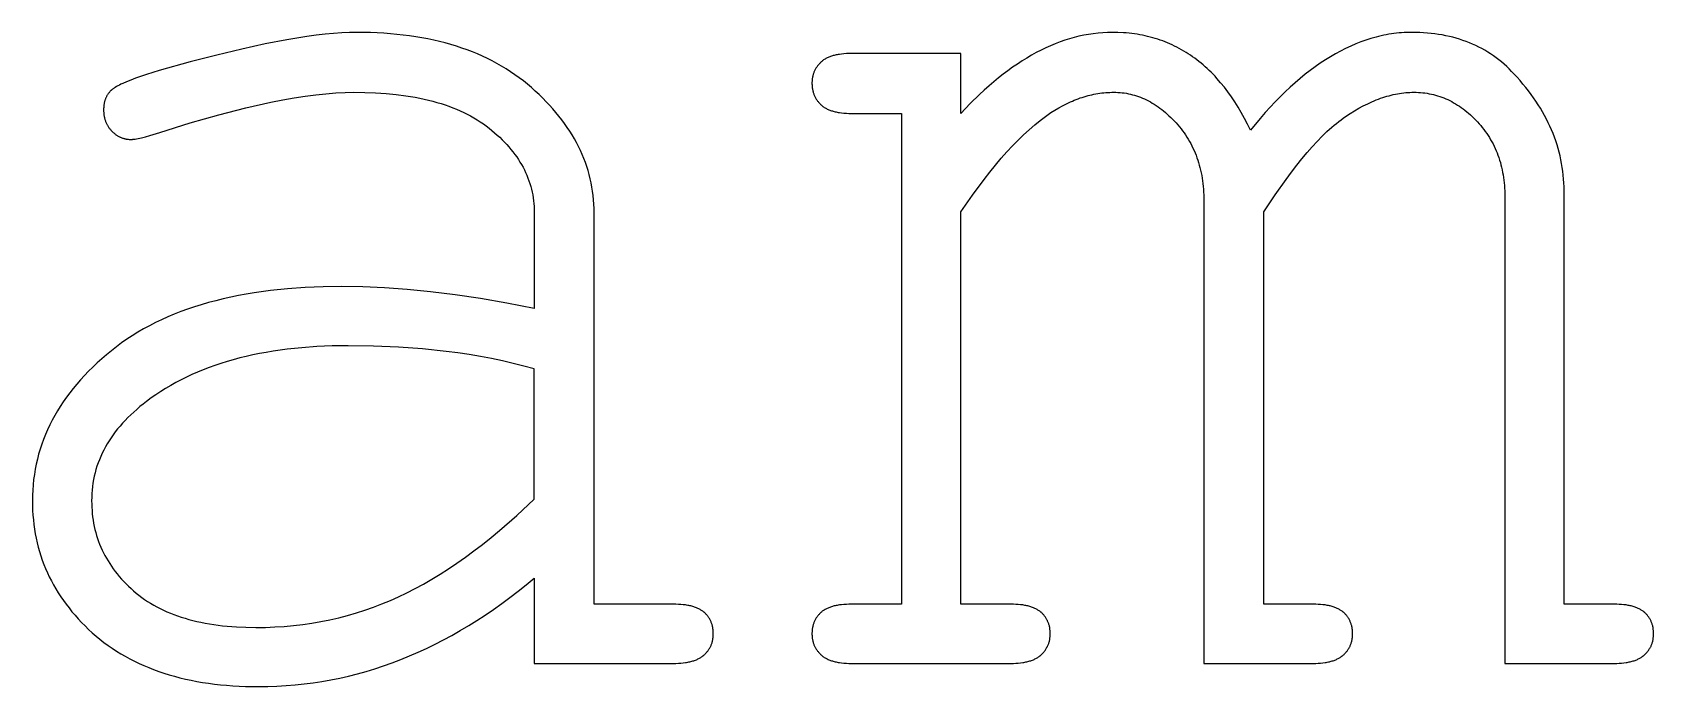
# Model space of a CAD drawing. Extents: x -184 to 286, y -41 to 417.
# Drawn here: x 17.71 to 48.43, y 122.7 to 135.11 of the extents above; entities that cross this region are included whole.
import ezdxf

# ---------------------------------------------------------------- set-up
doc = ezdxf.new("R2010")
doc.units = 0
doc.layers.add('LETRAS', color=7, linetype='CONTINUOUS')

msp = doc.modelspace()

# ---------------------------------------------------------------- linework, layer by layer
at = {"layer": 'LETRAS'}
for points in [[(28.356, 131.69), (28.355, 131.772), (28.351, 131.854), (28.345, 131.936), (28.337, 132.016), (28.327, 132.097), (28.314, 132.176), (28.299, 132.255), (28.282, 132.334), (28.262, 132.412), (28.24, 132.49), (28.215, 132.567), (28.189, 132.643), (28.16, 132.719), (28.128, 132.795), (28.095, 132.869), (28.059, 132.944), (28.02, 133.018), (27.98, 133.091), (27.937, 133.164), (27.892, 133.236), (27.844, 133.308), (27.794, 133.379), (27.742, 133.449), (27.687, 133.519), (27.63, 133.589), (27.571, 133.658), (27.51, 133.726), (27.446, 133.794), (27.38, 133.862), (27.311, 133.929), (27.24, 133.995), (27.167, 134.061), (27.092, 134.125), (27.015, 134.188), (26.936, 134.248), (26.855, 134.307), (26.773, 134.363), (26.689, 134.417), (26.602, 134.469), (26.514, 134.519), (26.425, 134.568), (26.333, 134.614), (26.239, 134.658), (26.144, 134.7), (26.047, 134.74), (25.948, 134.778), (25.847, 134.813), (25.745, 134.847), (25.64, 134.879), (25.534, 134.909), (25.426, 134.936), (25.316, 134.962), (25.204, 134.985), (25.091, 135.007), (24.975, 135.026), (24.858, 135.044), (24.739, 135.059), (24.618, 135.072), (24.496, 135.084), (24.371, 135.093), (24.117, 135.105), (23.855, 135.109), (23.717, 135.107), (23.572, 135.101), (23.418, 135.09), (23.257, 135.074), (23.088, 135.054), (22.911, 135.03), (22.532, 134.969), (22.123, 134.89), (21.681, 134.794), (21.208, 134.68), (20.703, 134.548), (20.112, 134.384), (19.871, 134.309), (19.664, 134.238), (19.574, 134.204), (19.493, 134.172), (19.421, 134.14), (19.388, 134.125), (19.358, 134.11), (19.329, 134.095), (19.303, 134.081), (19.28, 134.067), (19.268, 134.06), (19.258, 134.053), (19.248, 134.046), (19.238, 134.04), (19.229, 134.033), (19.221, 134.026), (19.213, 134.02), (19.206, 134.013), (19.203, 134.01), (19.199, 134.007), (19.196, 134.004), (19.193, 134.001)], [(40.791, 133.253), (40.735, 133.368), (40.677, 133.479), (40.618, 133.587), (40.557, 133.691), (40.494, 133.791), (40.43, 133.887), (40.364, 133.98), (40.297, 134.069), (40.227, 134.155), (40.156, 134.236), (40.12, 134.276), (40.084, 134.314), (40.047, 134.352), (40.009, 134.388), (39.972, 134.424), (39.933, 134.459), (39.895, 134.493), (39.856, 134.526), (39.816, 134.558), (39.777, 134.589), (39.736, 134.619), (39.696, 134.648), (39.654, 134.677), (39.613, 134.704), (39.571, 134.731), (39.529, 134.756), (39.486, 134.781), (39.443, 134.805), (39.399, 134.828), (39.355, 134.85), (39.311, 134.871), (39.266, 134.891), (39.22, 134.911), (39.175, 134.929), (39.129, 134.947), (39.082, 134.963), (39.035, 134.979), (38.988, 134.994), (38.94, 135.008), (38.892, 135.021), (38.843, 135.033), (38.794, 135.044), (38.745, 135.055), (38.695, 135.064), (38.644, 135.073), (38.594, 135.08), (38.543, 135.087), (38.491, 135.093), (38.439, 135.098), (38.387, 135.102), (38.281, 135.107), (38.173, 135.109), (38.083, 135.108), (37.993, 135.103), (37.903, 135.096), (37.813, 135.085), (37.722, 135.072), (37.632, 135.055), (37.542, 135.036), (37.453, 135.013), (37.363, 134.988), (37.273, 134.959), (37.183, 134.928), (37.093, 134.893), (37.003, 134.856), (36.913, 134.815), (36.824, 134.772), (36.734, 134.725), (36.644, 134.676), (36.554, 134.623), (36.465, 134.568), (36.375, 134.509), (36.285, 134.448), (36.196, 134.383), (36.106, 134.316), (36.017, 134.245), (35.927, 134.172), (35.838, 134.095), (35.748, 134.016), (35.659, 133.933), (35.48, 133.759), (35.301, 133.573)], [(46.734, 132.104), (46.734, 132.179), (46.731, 132.254), (46.726, 132.328), (46.72, 132.402), (46.711, 132.475), (46.701, 132.548), (46.689, 132.621), (46.675, 132.693), (46.659, 132.765), (46.642, 132.837), (46.622, 132.908), (46.601, 132.979), (46.578, 133.05), (46.553, 133.12), (46.526, 133.19), (46.497, 133.259), (46.467, 133.328), (46.434, 133.397), (46.4, 133.466), (46.364, 133.534), (46.326, 133.601), (46.286, 133.669), (46.245, 133.735), (46.201, 133.802), (46.156, 133.868), (46.108, 133.934), (46.059, 133.999), (46.008, 134.065), (45.956, 134.129), (45.901, 134.194), (45.844, 134.258), (45.741, 134.37), (45.694, 134.417), (45.647, 134.462), (45.598, 134.506), (45.549, 134.548), (45.498, 134.589), (45.447, 134.628), (45.395, 134.666), (45.341, 134.702), (45.287, 134.737), (45.232, 134.77), (45.176, 134.801), (45.119, 134.831), (45.06, 134.86), (45.001, 134.887), (44.941, 134.912), (44.88, 134.936), (44.818, 134.958), (44.755, 134.979), (44.692, 134.998), (44.627, 135.016), (44.561, 135.032), (44.494, 135.047), (44.426, 135.06), (44.358, 135.072), (44.288, 135.082), (44.217, 135.09), (44.146, 135.097), (44.073, 135.102), (43.999, 135.106), (43.925, 135.108), (43.849, 135.109), (43.801, 135.109), (43.753, 135.107), (43.704, 135.105), (43.656, 135.102), (43.608, 135.098), (43.559, 135.093), (43.511, 135.087), (43.463, 135.08), (43.414, 135.073), (43.366, 135.064), (43.318, 135.055), (43.269, 135.044), (43.221, 135.033), (43.173, 135.021), (43.076, 134.994), (42.98, 134.963), (42.884, 134.929), (42.787, 134.891), (42.691, 134.85), (42.595, 134.805), (42.499, 134.756), (42.403, 134.704), (42.307, 134.648), (42.211, 134.589), (42.115, 134.526), (42.019, 134.459), (41.924, 134.388), (41.829, 134.314), (41.734, 134.236), (41.639, 134.155), (41.544, 134.069), (41.449, 133.98), (41.355, 133.887), (41.26, 133.791), (41.166, 133.691), (41.072, 133.587), (40.978, 133.479), (40.791, 133.253)], [(33.231, 134.709), (33.182, 134.708), (33.134, 134.706), (33.089, 134.703), (33.045, 134.699), (33.003, 134.693), (32.982, 134.69), (32.962, 134.686), (32.943, 134.682), (32.924, 134.678), (32.905, 134.673), (32.887, 134.669), (32.869, 134.663), (32.852, 134.658), (32.835, 134.652), (32.819, 134.646), (32.803, 134.64), (32.787, 134.633), (32.772, 134.626), (32.758, 134.618), (32.744, 134.611), (32.73, 134.603), (32.717, 134.594), (32.704, 134.586), (32.691, 134.577), (32.679, 134.568), (32.673, 134.563), (32.668, 134.558), (32.662, 134.553), (32.657, 134.548), (32.646, 134.538), (32.636, 134.528), (32.626, 134.518), (32.616, 134.507), (32.607, 134.496), (32.598, 134.485), (32.589, 134.474), (32.581, 134.463), (32.573, 134.452), (32.565, 134.44), (32.558, 134.429), (32.551, 134.417), (32.544, 134.405), (32.538, 134.393), (32.532, 134.38), (32.526, 134.368), (32.521, 134.355), (32.516, 134.343), (32.512, 134.33), (32.507, 134.317), (32.504, 134.303), (32.5, 134.29), (32.497, 134.276), (32.494, 134.263), (32.491, 134.249), (32.489, 134.235), (32.487, 134.221), (32.486, 134.206), (32.485, 134.192), (32.484, 134.177), (32.483, 134.163), (32.483, 134.148), (32.483, 134.132), (32.484, 134.116), (32.485, 134.101), (32.486, 134.086), (32.487, 134.071), (32.489, 134.056), (32.491, 134.041), (32.494, 134.027), (32.497, 134.012), (32.5, 133.998), (32.504, 133.984), (32.507, 133.97), (32.512, 133.957), (32.516, 133.943), (32.521, 133.93), (32.526, 133.917), (32.532, 133.904), (32.538, 133.892), (32.544, 133.879), (32.551, 133.867), (32.558, 133.855), (32.565, 133.843), (32.573, 133.831), (32.581, 133.82), (32.589, 133.808), (32.598, 133.797), (32.607, 133.786), (32.616, 133.775), (32.626, 133.764), (32.636, 133.754), (32.646, 133.744), (32.657, 133.734), (32.662, 133.729), (32.668, 133.724), (32.673, 133.719), (32.679, 133.714), (32.691, 133.705), (32.704, 133.696), (32.717, 133.687), (32.73, 133.679), (32.744, 133.671), (32.758, 133.663), (32.772, 133.656), (32.787, 133.649), (32.803, 133.642), (32.819, 133.636), (32.835, 133.63), (32.852, 133.624), (32.869, 133.619), (32.887, 133.613), (32.905, 133.608), (32.924, 133.604), (32.943, 133.6), (32.962, 133.596), (32.982, 133.592), (33.003, 133.589), (33.045, 133.583), (33.089, 133.579), (33.134, 133.576), (33.182, 133.574), (33.231, 133.573)], [(35.301, 134.709), (33.231, 134.709)], [(35.301, 133.573), (35.301, 134.709)], [(19.193, 134.001), (19.185, 133.992), (19.177, 133.984), (19.169, 133.975), (19.162, 133.966), (19.155, 133.957), (19.148, 133.947), (19.141, 133.938), (19.135, 133.928), (19.129, 133.918), (19.123, 133.908), (19.117, 133.898), (19.112, 133.887), (19.107, 133.877), (19.102, 133.866), (19.097, 133.855), (19.093, 133.844), (19.089, 133.832), (19.085, 133.821), (19.082, 133.809), (19.079, 133.797), (19.076, 133.785), (19.073, 133.773), (19.07, 133.76), (19.068, 133.748), (19.066, 133.735), (19.064, 133.722), (19.063, 133.709), (19.062, 133.695), (19.061, 133.682), (19.06, 133.668), (19.06, 133.654), (19.06, 133.64), (19.06, 133.625), (19.06, 133.61), (19.061, 133.596), (19.062, 133.581), (19.064, 133.567), (19.065, 133.553), (19.067, 133.539), (19.069, 133.525), (19.072, 133.511), (19.075, 133.498), (19.078, 133.484), (19.081, 133.471), (19.085, 133.458), (19.089, 133.445), (19.094, 133.432), (19.098, 133.42), (19.103, 133.407), (19.108, 133.395), (19.114, 133.383), (19.12, 133.371), (19.126, 133.359), (19.132, 133.347), (19.139, 133.336), (19.146, 133.325), (19.154, 133.313), (19.161, 133.302), (19.169, 133.291), (19.177, 133.281), (19.186, 133.27), (19.195, 133.26), (19.204, 133.249), (19.213, 133.239), (19.223, 133.229), (19.233, 133.22), (19.243, 133.211), (19.253, 133.202), (19.263, 133.193), (19.273, 133.185), (19.283, 133.177), (19.294, 133.169), (19.305, 133.162), (19.315, 133.155), (19.326, 133.148), (19.337, 133.142), (19.348, 133.136), (19.359, 133.13), (19.371, 133.124), (19.382, 133.119), (19.394, 133.114), (19.405, 133.11), (19.417, 133.106), (19.429, 133.102), (19.441, 133.098), (19.453, 133.095), (19.465, 133.092), (19.478, 133.089), (19.49, 133.087), (19.503, 133.085), (19.515, 133.083), (19.528, 133.082), (19.541, 133.08), (19.554, 133.08), (19.567, 133.079), (19.581, 133.079), (19.589, 133.079), (19.597, 133.08), (19.606, 133.08), (19.616, 133.081), (19.626, 133.082), (19.637, 133.084), (19.66, 133.087), (19.686, 133.092), (19.714, 133.098), (19.778, 133.112), (19.851, 133.131), (19.934, 133.154), (20.128, 133.213), (20.703, 133.391), (21.244, 133.546), (21.753, 133.677), (22.229, 133.784), (22.454, 133.828), (22.671, 133.867), (22.88, 133.9), (23.081, 133.926), (23.273, 133.947), (23.458, 133.962), (23.634, 133.971), (23.801, 133.974), (24.012, 133.971), (24.215, 133.963), (24.412, 133.95), (24.603, 133.931), (24.786, 133.907), (24.876, 133.893), (24.963, 133.878), (25.049, 133.862), (25.134, 133.844), (25.216, 133.824), (25.297, 133.804), (25.377, 133.782), (25.454, 133.758), (25.53, 133.734), (25.604, 133.708), (25.677, 133.681), (25.748, 133.652), (25.817, 133.622), (25.885, 133.591), (25.951, 133.558), (26.015, 133.524), (26.078, 133.489), (26.139, 133.452), (26.198, 133.415), (26.256, 133.375), (26.312, 133.335), (26.366, 133.293), (26.418, 133.25), (26.469, 133.207), (26.519, 133.163), (26.566, 133.119), (26.612, 133.074), (26.656, 133.029), (26.699, 132.983), (26.74, 132.937), (26.779, 132.891), (26.817, 132.844), (26.852, 132.796), (26.887, 132.748), (26.919, 132.7), (26.95, 132.651), (26.979, 132.601), (27.007, 132.551), (27.033, 132.501), (27.057, 132.45), (27.08, 132.399), (27.1, 132.347), (27.12, 132.295), (27.137, 132.243), (27.153, 132.189), (27.167, 132.136), (27.18, 132.082), (27.191, 132.027), (27.2, 131.972), (27.207, 131.917), (27.213, 131.861), (27.217, 131.804), (27.22, 131.747), (27.221, 131.69)], [(35.301, 131.703), (35.524, 132.025), (35.744, 132.322), (35.853, 132.461), (35.961, 132.594), (36.069, 132.721), (36.176, 132.842), (36.283, 132.957), (36.389, 133.065), (36.494, 133.167), (36.599, 133.264), (36.703, 133.354), (36.806, 133.437), (36.857, 133.477), (36.909, 133.515), (36.96, 133.552), (37.011, 133.587), (37.084, 133.634), (37.158, 133.677), (37.232, 133.718), (37.306, 133.756), (37.38, 133.791), (37.417, 133.807), (37.454, 133.823), (37.491, 133.837), (37.528, 133.851), (37.565, 133.865), (37.602, 133.877), (37.639, 133.889), (37.676, 133.9), (37.714, 133.91), (37.751, 133.919), (37.788, 133.928), (37.825, 133.936), (37.863, 133.943), (37.9, 133.95), (37.937, 133.955), (37.975, 133.96), (38.012, 133.965), (38.05, 133.968), (38.087, 133.971), (38.125, 133.972), (38.162, 133.974), (38.2, 133.974), (38.24, 133.973), (38.281, 133.972), (38.321, 133.969), (38.361, 133.965), (38.401, 133.96), (38.441, 133.954), (38.48, 133.946), (38.519, 133.938), (38.558, 133.928), (38.596, 133.917), (38.635, 133.905), (38.673, 133.892), (38.71, 133.878), (38.748, 133.863), (38.785, 133.846), (38.822, 133.829), (38.859, 133.81), (38.896, 133.79), (38.932, 133.769), (38.968, 133.747), (39.004, 133.724), (39.04, 133.699), (39.075, 133.674), (39.11, 133.647), (39.145, 133.619), (39.179, 133.59), (39.214, 133.56), (39.248, 133.529), (39.282, 133.497), (39.315, 133.463), (39.349, 133.429), (39.382, 133.393), (39.414, 133.356), (39.446, 133.319), (39.476, 133.281), (39.505, 133.243), (39.534, 133.204), (39.561, 133.164), (39.587, 133.124), (39.613, 133.083), (39.637, 133.041), (39.66, 132.999), (39.682, 132.956), (39.703, 132.913), (39.723, 132.869), (39.742, 132.824), (39.76, 132.779), (39.777, 132.733), (39.793, 132.687), (39.808, 132.64), (39.822, 132.592), (39.835, 132.544), (39.847, 132.495), (39.858, 132.446), (39.868, 132.396), (39.876, 132.345), (39.884, 132.294), (39.891, 132.242), (39.896, 132.189), (39.901, 132.136), (39.905, 132.082), (39.907, 132.028), (39.909, 131.973), (39.909, 131.917)], [(41.045, 131.703), (41.259, 132.027), (41.467, 132.322), (41.569, 132.46), (41.669, 132.59), (41.768, 132.714), (41.866, 132.83), (41.962, 132.94), (42.057, 133.043), (42.15, 133.138), (42.242, 133.227), (42.332, 133.309), (42.377, 133.347), (42.421, 133.384), (42.465, 133.419), (42.508, 133.452), (42.551, 133.483), (42.594, 133.513), (42.679, 133.569), (42.763, 133.621), (42.847, 133.67), (42.93, 133.715), (43.013, 133.756), (43.095, 133.794), (43.136, 133.812), (43.177, 133.828), (43.218, 133.844), (43.258, 133.859), (43.299, 133.873), (43.339, 133.886), (43.379, 133.898), (43.419, 133.909), (43.459, 133.92), (43.499, 133.929), (43.539, 133.938), (43.578, 133.945), (43.618, 133.952), (43.657, 133.958), (43.696, 133.963), (43.735, 133.967), (43.774, 133.97), (43.812, 133.972), (43.851, 133.974), (43.89, 133.974), (43.932, 133.973), (43.974, 133.972), (44.016, 133.969), (44.057, 133.965), (44.098, 133.96), (44.139, 133.954), (44.18, 133.947), (44.22, 133.939), (44.26, 133.93), (44.3, 133.919), (44.339, 133.908), (44.378, 133.895), (44.417, 133.881), (44.455, 133.867), (44.493, 133.851), (44.531, 133.834), (44.568, 133.816), (44.605, 133.796), (44.642, 133.776), (44.678, 133.755), (44.715, 133.732), (44.75, 133.709), (44.786, 133.684), (44.821, 133.658), (44.856, 133.632), (44.891, 133.604), (44.925, 133.575), (44.959, 133.544), (44.993, 133.513), (45.026, 133.481), (45.059, 133.448), (45.092, 133.413), (45.124, 133.378), (45.155, 133.342), (45.185, 133.305), (45.214, 133.268), (45.242, 133.231), (45.269, 133.192), (45.295, 133.154), (45.32, 133.114), (45.343, 133.074), (45.366, 133.034), (45.388, 132.993), (45.409, 132.951), (45.429, 132.909), (45.448, 132.866), (45.465, 132.823), (45.482, 132.779), (45.498, 132.734), (45.513, 132.689), (45.527, 132.643), (45.539, 132.597), (45.551, 132.55), (45.562, 132.503), (45.571, 132.455), (45.58, 132.406), (45.588, 132.357), (45.594, 132.307), (45.6, 132.257), (45.604, 132.206), (45.608, 132.155), (45.61, 132.103), (45.612, 132.05), (45.613, 131.997)], [(33.231, 133.573), (34.179, 133.573)], [(34.179, 133.573), (34.179, 124.264)], [(46.734, 124.264), (46.734, 132.104)], [(39.909, 131.917), (39.909, 123.142)], [(45.613, 131.997), (45.613, 123.142)], [(27.221, 131.69), (27.221, 129.874)], [(28.356, 124.264), (28.356, 131.69)], [(35.301, 124.264), (35.301, 131.703)], [(41.045, 124.264), (41.045, 131.703)], [(27.221, 129.874), (26.702, 129.973), (26.202, 130.059), (25.721, 130.13), (25.257, 130.187), (24.811, 130.231), (24.382, 130.263), (23.97, 130.281), (23.574, 130.288), (23.221, 130.283), (22.878, 130.269), (22.546, 130.245), (22.224, 130.212), (21.914, 130.169), (21.763, 130.144), (21.614, 130.117), (21.468, 130.087), (21.325, 130.055), (21.184, 130.021), (21.047, 129.984), (20.911, 129.945), (20.779, 129.903), (20.649, 129.859), (20.522, 129.813), (20.398, 129.764), (20.276, 129.713), (20.157, 129.66), (20.041, 129.604), (19.927, 129.546), (19.816, 129.485), (19.708, 129.422), (19.602, 129.357), (19.499, 129.289), (19.399, 129.219), (19.302, 129.147), (19.207, 129.072), (19.115, 128.996), (19.026, 128.919), (18.939, 128.841), (18.856, 128.762), (18.776, 128.682), (18.698, 128.602), (18.624, 128.521), (18.552, 128.439), (18.484, 128.356), (18.418, 128.272), (18.355, 128.188), (18.295, 128.102), (18.238, 128.016), (18.184, 127.929), (18.133, 127.842), (18.085, 127.753), (18.039, 127.664), (17.997, 127.574), (17.958, 127.483), (17.921, 127.391), (17.888, 127.299), (17.857, 127.205), (17.829, 127.111), (17.804, 127.016), (17.782, 126.92), (17.763, 126.824), (17.747, 126.726), (17.734, 126.628), (17.724, 126.529), (17.717, 126.429), (17.712, 126.329), (17.711, 126.227), (17.712, 126.135), (17.715, 126.044), (17.721, 125.953), (17.729, 125.864), (17.738, 125.775), (17.751, 125.687), (17.765, 125.601), (17.782, 125.515), (17.801, 125.43), (17.822, 125.346), (17.845, 125.262), (17.87, 125.18), (17.898, 125.099), (17.928, 125.018), (17.96, 124.939), (17.995, 124.86), (18.031, 124.782), (18.07, 124.705), (18.111, 124.629), (18.154, 124.554), (18.2, 124.48), (18.247, 124.406), (18.297, 124.334), (18.349, 124.263), (18.404, 124.192), (18.46, 124.122), (18.519, 124.053), (18.58, 123.985), (18.643, 123.918), (18.709, 123.852), (18.776, 123.787), (18.846, 123.723), (18.918, 123.66), (18.991, 123.599), (19.067, 123.54), (19.144, 123.483), (19.222, 123.428), (19.303, 123.376), (19.385, 123.325), (19.469, 123.276), (19.554, 123.229), (19.642, 123.184), (19.731, 123.141), (19.822, 123.1), (19.914, 123.061), (20.008, 123.024), (20.104, 122.989), (20.202, 122.957), (20.301, 122.926), (20.402, 122.897), (20.505, 122.87), (20.61, 122.845), (20.716, 122.822), (20.824, 122.801), (20.933, 122.782), (21.045, 122.765), (21.158, 122.75), (21.273, 122.737), (21.389, 122.726), (21.508, 122.717), (21.75, 122.705), (21.998, 122.701), (22.172, 122.703), (22.344, 122.709), (22.516, 122.719), (22.688, 122.733), (22.858, 122.751), (23.028, 122.773), (23.198, 122.8), (23.366, 122.83), (23.535, 122.864), (23.702, 122.902), (23.869, 122.944), (24.035, 122.99), (24.2, 123.041), (24.365, 123.095), (24.529, 123.153), (24.693, 123.215), (24.856, 123.282), (25.018, 123.352), (25.18, 123.426), (25.34, 123.505), (25.501, 123.587), (25.66, 123.673), (25.819, 123.764), (25.978, 123.858), (26.135, 123.957), (26.292, 124.059), (26.449, 124.165), (26.604, 124.276), (26.759, 124.39), (26.914, 124.509), (27.068, 124.631), (27.221, 124.758)], [(27.221, 128.725), (27.022, 128.78), (26.821, 128.831), (26.616, 128.878), (26.409, 128.922), (26.199, 128.962), (25.986, 128.998), (25.77, 129.03), (25.551, 129.059), (25.104, 129.106), (24.646, 129.139), (24.176, 129.159), (23.694, 129.166), (23.393, 129.162), (23.1, 129.149), (22.815, 129.129), (22.539, 129.1), (22.271, 129.063), (22.14, 129.041), (22.012, 129.017), (21.885, 128.991), (21.76, 128.964), (21.638, 128.934), (21.517, 128.902), (21.399, 128.868), (21.283, 128.832), (21.169, 128.794), (21.057, 128.753), (20.947, 128.711), (20.839, 128.667), (20.733, 128.621), (20.629, 128.572), (20.528, 128.522), (20.428, 128.469), (20.331, 128.414), (20.235, 128.358), (20.142, 128.299), (20.051, 128.238), (19.962, 128.175), (19.875, 128.11), (19.81, 128.061), (19.748, 128.011), (19.688, 127.96), (19.63, 127.909), (19.574, 127.857), (19.52, 127.804), (19.469, 127.751), (19.419, 127.697), (19.371, 127.643), (19.325, 127.588), (19.281, 127.532), (19.24, 127.476), (19.2, 127.419), (19.162, 127.362), (19.127, 127.304), (19.093, 127.246), (19.062, 127.186), (19.032, 127.127), (19.005, 127.066), (18.979, 127.005), (18.956, 126.944), (18.934, 126.882), (18.915, 126.819), (18.898, 126.756), (18.883, 126.692), (18.869, 126.627), (18.858, 126.562), (18.849, 126.496), (18.842, 126.43), (18.837, 126.363), (18.834, 126.295), (18.833, 126.227), (18.834, 126.164), (18.836, 126.102), (18.84, 126.04), (18.845, 125.978), (18.852, 125.918), (18.861, 125.858), (18.871, 125.798), (18.882, 125.74), (18.896, 125.682), (18.91, 125.624), (18.927, 125.567), (18.944, 125.511), (18.964, 125.455), (18.985, 125.4), (19.007, 125.346), (19.031, 125.292), (19.057, 125.239), (19.084, 125.187), (19.113, 125.135), (19.143, 125.084), (19.175, 125.033), (19.208, 124.983), (19.243, 124.934), (19.28, 124.885), (19.318, 124.837), (19.357, 124.789), (19.398, 124.742), (19.441, 124.696), (19.485, 124.651), (19.531, 124.606), (19.579, 124.561), (19.627, 124.518), (19.678, 124.475), (19.73, 124.433), (19.783, 124.393), (19.837, 124.355), (19.894, 124.317), (19.951, 124.282), (20.01, 124.247), (20.07, 124.214), (20.132, 124.182), (20.195, 124.151), (20.26, 124.122), (20.326, 124.094), (20.393, 124.068), (20.462, 124.043), (20.532, 124.019), (20.604, 123.997), (20.677, 123.976), (20.752, 123.956), (20.828, 123.938), (20.905, 123.921), (20.984, 123.905), (21.064, 123.891), (21.146, 123.878), (21.229, 123.866), (21.313, 123.856), (21.399, 123.847), (21.576, 123.834), (21.757, 123.826), (21.945, 123.823), (22.126, 123.825), (22.306, 123.832), (22.483, 123.843), (22.66, 123.859), (22.834, 123.88), (23.008, 123.905), (23.179, 123.934), (23.349, 123.968), (23.517, 124.007), (23.684, 124.05), (23.849, 124.098), (24.012, 124.15), (24.174, 124.207), (24.334, 124.268), (24.493, 124.334), (24.649, 124.404), (24.806, 124.479), (24.963, 124.56), (25.12, 124.646), (25.278, 124.738), (25.437, 124.834), (25.596, 124.937), (25.756, 125.044), (25.917, 125.157), (26.078, 125.275), (26.239, 125.399), (26.401, 125.528), (26.564, 125.662), (26.891, 125.947), (27.221, 126.254)], [(27.221, 126.254), (27.221, 128.725)], [(27.221, 124.758), (27.221, 123.142)], [(29.852, 124.264), (28.356, 124.264)], [(29.852, 123.142), (29.903, 123.142), (29.952, 123.144), (29.999, 123.147), (30.044, 123.152), (30.087, 123.157), (30.108, 123.161), (30.129, 123.164), (30.149, 123.168), (30.168, 123.173), (30.187, 123.177), (30.206, 123.182), (30.224, 123.187), (30.242, 123.193), (30.259, 123.198), (30.275, 123.204), (30.292, 123.211), (30.308, 123.218), (30.323, 123.225), (30.338, 123.232), (30.352, 123.24), (30.366, 123.248), (30.379, 123.256), (30.392, 123.265), (30.405, 123.273), (30.411, 123.278), (30.417, 123.283), (30.423, 123.287), (30.428, 123.292), (30.434, 123.297), (30.44, 123.302), (30.45, 123.312), (30.461, 123.322), (30.471, 123.333), (30.48, 123.343), (30.49, 123.354), (30.499, 123.365), (30.507, 123.376), (30.515, 123.387), (30.523, 123.399), (30.531, 123.41), (30.538, 123.422), (30.545, 123.434), (30.552, 123.446), (30.558, 123.458), (30.564, 123.47), (30.57, 123.482), (30.575, 123.495), (30.58, 123.508), (30.585, 123.521), (30.589, 123.534), (30.593, 123.547), (30.596, 123.56), (30.599, 123.574), (30.602, 123.588), (30.605, 123.601), (30.607, 123.615), (30.609, 123.63), (30.61, 123.644), (30.612, 123.658), (30.612, 123.673), (30.613, 123.688), (30.613, 123.703), (30.613, 123.719), (30.612, 123.734), (30.612, 123.75), (30.61, 123.765), (30.609, 123.78), (30.607, 123.794), (30.605, 123.809), (30.602, 123.823), (30.599, 123.838), (30.596, 123.852), (30.593, 123.865), (30.589, 123.879), (30.585, 123.892), (30.58, 123.906), (30.575, 123.919), (30.57, 123.932), (30.564, 123.944), (30.558, 123.957), (30.552, 123.969), (30.545, 123.981), (30.538, 123.993), (30.531, 124.004), (30.523, 124.016), (30.515, 124.027), (30.507, 124.038), (30.499, 124.049), (30.49, 124.06), (30.48, 124.07), (30.471, 124.081), (30.461, 124.091), (30.45, 124.1), (30.44, 124.11), (30.434, 124.115), (30.428, 124.12), (30.423, 124.124), (30.417, 124.129), (30.405, 124.138), (30.392, 124.146), (30.379, 124.154), (30.366, 124.162), (30.352, 124.17), (30.338, 124.177), (30.323, 124.184), (30.308, 124.191), (30.292, 124.198), (30.275, 124.204), (30.259, 124.21), (30.242, 124.215), (30.224, 124.22), (30.206, 124.225), (30.187, 124.23), (30.168, 124.234), (30.149, 124.238), (30.129, 124.242), (30.108, 124.246), (30.087, 124.249), (30.044, 124.254), (29.999, 124.258), (29.952, 124.261), (29.903, 124.263), (29.852, 124.264)], [(33.231, 124.264), (33.182, 124.263), (33.134, 124.261), (33.089, 124.258), (33.045, 124.254), (33.003, 124.249), (32.982, 124.246), (32.962, 124.242), (32.943, 124.238), (32.924, 124.234), (32.905, 124.23), (32.887, 124.225), (32.869, 124.22), (32.852, 124.215), (32.835, 124.21), (32.819, 124.204), (32.803, 124.198), (32.787, 124.191), (32.772, 124.184), (32.758, 124.177), (32.744, 124.17), (32.73, 124.162), (32.717, 124.154), (32.704, 124.146), (32.691, 124.138), (32.679, 124.129), (32.668, 124.12), (32.662, 124.115), (32.657, 124.11), (32.646, 124.1), (32.636, 124.091), (32.626, 124.081), (32.616, 124.07), (32.607, 124.06), (32.598, 124.049), (32.589, 124.038), (32.581, 124.027), (32.573, 124.016), (32.565, 124.004), (32.558, 123.993), (32.551, 123.981), (32.544, 123.969), (32.538, 123.957), (32.532, 123.944), (32.526, 123.932), (32.521, 123.919), (32.516, 123.906), (32.512, 123.892), (32.507, 123.879), (32.504, 123.865), (32.5, 123.852), (32.497, 123.838), (32.494, 123.823), (32.491, 123.809), (32.489, 123.794), (32.487, 123.78), (32.486, 123.765), (32.485, 123.75), (32.484, 123.734), (32.483, 123.719), (32.483, 123.703), (32.483, 123.688), (32.484, 123.673), (32.485, 123.658), (32.486, 123.644), (32.487, 123.63), (32.489, 123.615), (32.491, 123.601), (32.494, 123.588), (32.497, 123.574), (32.5, 123.56), (32.504, 123.547), (32.507, 123.534), (32.512, 123.521), (32.516, 123.508), (32.521, 123.495), (32.526, 123.482), (32.532, 123.47), (32.538, 123.458), (32.544, 123.446), (32.551, 123.434), (32.558, 123.422), (32.565, 123.41), (32.573, 123.399), (32.581, 123.387), (32.589, 123.376), (32.598, 123.365), (32.607, 123.354), (32.616, 123.343), (32.626, 123.333), (32.636, 123.322), (32.646, 123.312), (32.657, 123.302), (32.662, 123.297), (32.668, 123.292), (32.673, 123.287), (32.679, 123.283), (32.691, 123.273), (32.704, 123.265), (32.717, 123.256), (32.73, 123.248), (32.744, 123.24), (32.758, 123.232), (32.772, 123.225), (32.787, 123.218), (32.803, 123.211), (32.819, 123.204), (32.835, 123.198), (32.852, 123.193), (32.869, 123.187), (32.887, 123.182), (32.905, 123.177), (32.924, 123.173), (32.943, 123.168), (32.962, 123.164), (32.982, 123.161), (33.003, 123.157), (33.045, 123.152), (33.089, 123.147), (33.134, 123.144), (33.182, 123.142), (33.231, 123.142)], [(34.179, 124.264), (33.231, 124.264)], [(36.25, 124.264), (35.301, 124.264)], [(36.25, 123.142), (36.299, 123.142), (36.346, 123.144), (36.392, 123.147), (36.436, 123.152), (36.478, 123.157), (36.498, 123.161), (36.518, 123.164), (36.538, 123.168), (36.557, 123.173), (36.575, 123.177), (36.594, 123.182), (36.611, 123.187), (36.629, 123.193), (36.645, 123.198), (36.662, 123.204), (36.678, 123.211), (36.693, 123.218), (36.708, 123.225), (36.723, 123.232), (36.737, 123.24), (36.751, 123.248), (36.764, 123.256), (36.777, 123.265), (36.789, 123.273), (36.801, 123.283), (36.807, 123.287), (36.813, 123.292), (36.818, 123.297), (36.824, 123.302), (36.835, 123.312), (36.845, 123.322), (36.855, 123.333), (36.865, 123.343), (36.874, 123.354), (36.883, 123.365), (36.892, 123.376), (36.9, 123.387), (36.908, 123.399), (36.915, 123.41), (36.923, 123.422), (36.93, 123.434), (36.936, 123.446), (36.943, 123.458), (36.949, 123.47), (36.954, 123.482), (36.959, 123.495), (36.964, 123.508), (36.969, 123.521), (36.973, 123.534), (36.977, 123.547), (36.981, 123.56), (36.984, 123.574), (36.987, 123.588), (36.989, 123.601), (36.991, 123.615), (36.993, 123.63), (36.995, 123.644), (36.996, 123.658), (36.997, 123.673), (36.997, 123.688), (36.998, 123.703), (36.997, 123.719), (36.997, 123.734), (36.996, 123.75), (36.995, 123.765), (36.993, 123.78), (36.991, 123.794), (36.989, 123.809), (36.987, 123.823), (36.984, 123.838), (36.981, 123.852), (36.977, 123.865), (36.973, 123.879), (36.969, 123.892), (36.964, 123.906), (36.959, 123.919), (36.954, 123.932), (36.949, 123.944), (36.943, 123.957), (36.936, 123.969), (36.93, 123.981), (36.923, 123.993), (36.915, 124.004), (36.908, 124.016), (36.9, 124.027), (36.892, 124.038), (36.883, 124.049), (36.874, 124.06), (36.865, 124.07), (36.855, 124.081), (36.845, 124.091), (36.835, 124.1), (36.824, 124.11), (36.818, 124.115), (36.813, 124.12), (36.801, 124.129), (36.789, 124.138), (36.777, 124.146), (36.764, 124.154), (36.751, 124.162), (36.737, 124.17), (36.723, 124.177), (36.708, 124.184), (36.693, 124.191), (36.678, 124.198), (36.662, 124.204), (36.645, 124.21), (36.629, 124.215), (36.611, 124.22), (36.594, 124.225), (36.575, 124.23), (36.557, 124.234), (36.538, 124.238), (36.518, 124.242), (36.498, 124.246), (36.478, 124.249), (36.436, 124.254), (36.392, 124.258), (36.346, 124.261), (36.299, 124.263), (36.25, 124.264)], [(41.98, 124.264), (41.045, 124.264)], [(41.98, 123.142), (42.029, 123.142), (42.076, 123.144), (42.122, 123.147), (42.166, 123.152), (42.208, 123.157), (42.228, 123.161), (42.248, 123.164), (42.268, 123.168), (42.287, 123.173), (42.305, 123.177), (42.323, 123.182), (42.341, 123.187), (42.358, 123.193), (42.375, 123.198), (42.392, 123.204), (42.408, 123.211), (42.423, 123.218), (42.438, 123.225), (42.453, 123.232), (42.467, 123.24), (42.481, 123.248), (42.494, 123.256), (42.507, 123.265), (42.519, 123.273), (42.531, 123.283), (42.537, 123.287), (42.543, 123.292), (42.548, 123.297), (42.554, 123.302), (42.565, 123.312), (42.575, 123.322), (42.585, 123.333), (42.595, 123.343), (42.604, 123.354), (42.613, 123.365), (42.622, 123.376), (42.63, 123.387), (42.638, 123.399), (42.645, 123.41), (42.653, 123.422), (42.66, 123.434), (42.666, 123.446), (42.673, 123.458), (42.679, 123.47), (42.684, 123.482), (42.689, 123.495), (42.694, 123.508), (42.699, 123.521), (42.703, 123.534), (42.707, 123.547), (42.711, 123.56), (42.714, 123.574), (42.717, 123.588), (42.719, 123.601), (42.721, 123.615), (42.723, 123.63), (42.725, 123.644), (42.726, 123.658), (42.727, 123.673), (42.727, 123.688), (42.728, 123.703), (42.727, 123.719), (42.727, 123.734), (42.726, 123.75), (42.725, 123.765), (42.723, 123.78), (42.721, 123.794), (42.719, 123.809), (42.717, 123.823), (42.714, 123.838), (42.711, 123.852), (42.707, 123.865), (42.703, 123.879), (42.699, 123.892), (42.694, 123.906), (42.689, 123.919), (42.684, 123.932), (42.679, 123.944), (42.673, 123.957), (42.666, 123.969), (42.66, 123.981), (42.653, 123.993), (42.645, 124.004), (42.638, 124.016), (42.63, 124.027), (42.622, 124.038), (42.613, 124.049), (42.604, 124.06), (42.595, 124.07), (42.585, 124.081), (42.575, 124.091), (42.565, 124.1), (42.554, 124.11), (42.548, 124.115), (42.543, 124.12), (42.531, 124.129), (42.519, 124.138), (42.507, 124.146), (42.494, 124.154), (42.481, 124.162), (42.467, 124.17), (42.453, 124.177), (42.438, 124.184), (42.423, 124.191), (42.408, 124.198), (42.392, 124.204), (42.375, 124.21), (42.358, 124.215), (42.341, 124.22), (42.323, 124.225), (42.305, 124.23), (42.287, 124.234), (42.268, 124.238), (42.248, 124.242), (42.228, 124.246), (42.208, 124.249), (42.166, 124.254), (42.122, 124.258), (42.076, 124.261), (42.029, 124.263), (41.98, 124.264)], [(47.683, 124.264), (46.734, 124.264)], [(47.683, 123.142), (47.732, 123.142), (47.779, 123.144), (47.825, 123.147), (47.869, 123.152), (47.911, 123.157), (47.931, 123.161), (47.951, 123.164), (47.971, 123.168), (47.99, 123.173), (48.009, 123.177), (48.027, 123.182), (48.044, 123.187), (48.062, 123.193), (48.079, 123.198), (48.095, 123.204), (48.111, 123.211), (48.126, 123.218), (48.141, 123.225), (48.156, 123.232), (48.17, 123.24), (48.184, 123.248), (48.197, 123.256), (48.21, 123.265), (48.223, 123.273), (48.235, 123.283), (48.24, 123.287), (48.246, 123.292), (48.252, 123.297), (48.257, 123.302), (48.268, 123.312), (48.278, 123.322), (48.288, 123.333), (48.298, 123.343), (48.307, 123.354), (48.316, 123.365), (48.325, 123.376), (48.333, 123.387), (48.341, 123.399), (48.349, 123.41), (48.356, 123.422), (48.363, 123.434), (48.37, 123.446), (48.376, 123.458), (48.382, 123.47), (48.387, 123.482), (48.393, 123.495), (48.397, 123.508), (48.402, 123.521), (48.406, 123.534), (48.41, 123.547), (48.414, 123.56), (48.417, 123.574), (48.42, 123.588), (48.422, 123.601), (48.425, 123.615), (48.426, 123.63), (48.428, 123.644), (48.429, 123.658), (48.43, 123.673), (48.431, 123.688), (48.431, 123.703), (48.431, 123.719), (48.43, 123.734), (48.429, 123.75), (48.428, 123.765), (48.426, 123.78), (48.425, 123.794), (48.422, 123.809), (48.42, 123.823), (48.417, 123.838), (48.414, 123.852), (48.41, 123.865), (48.406, 123.879), (48.402, 123.892), (48.397, 123.906), (48.393, 123.919), (48.387, 123.932), (48.382, 123.944), (48.376, 123.957), (48.37, 123.969), (48.363, 123.981), (48.356, 123.993), (48.349, 124.004), (48.341, 124.016), (48.333, 124.027), (48.325, 124.038), (48.316, 124.049), (48.307, 124.06), (48.298, 124.07), (48.288, 124.081), (48.278, 124.091), (48.268, 124.1), (48.257, 124.11), (48.252, 124.115), (48.246, 124.12), (48.235, 124.129), (48.223, 124.138), (48.21, 124.146), (48.197, 124.154), (48.184, 124.162), (48.17, 124.17), (48.156, 124.177), (48.141, 124.184), (48.126, 124.191), (48.111, 124.198), (48.095, 124.204), (48.079, 124.21), (48.062, 124.215), (48.044, 124.22), (48.027, 124.225), (48.009, 124.23), (47.99, 124.234), (47.971, 124.238), (47.951, 124.242), (47.931, 124.246), (47.911, 124.249), (47.869, 124.254), (47.825, 124.258), (47.779, 124.261), (47.732, 124.263), (47.683, 124.264)], [(27.221, 123.142), (29.852, 123.142)], [(33.231, 123.142), (36.25, 123.142)], [(39.909, 123.142), (41.98, 123.142)], [(45.613, 123.142), (47.683, 123.142)]]:
    msp.add_lwpolyline(points, dxfattribs=at)

doc.saveas('drawing.dxf')
